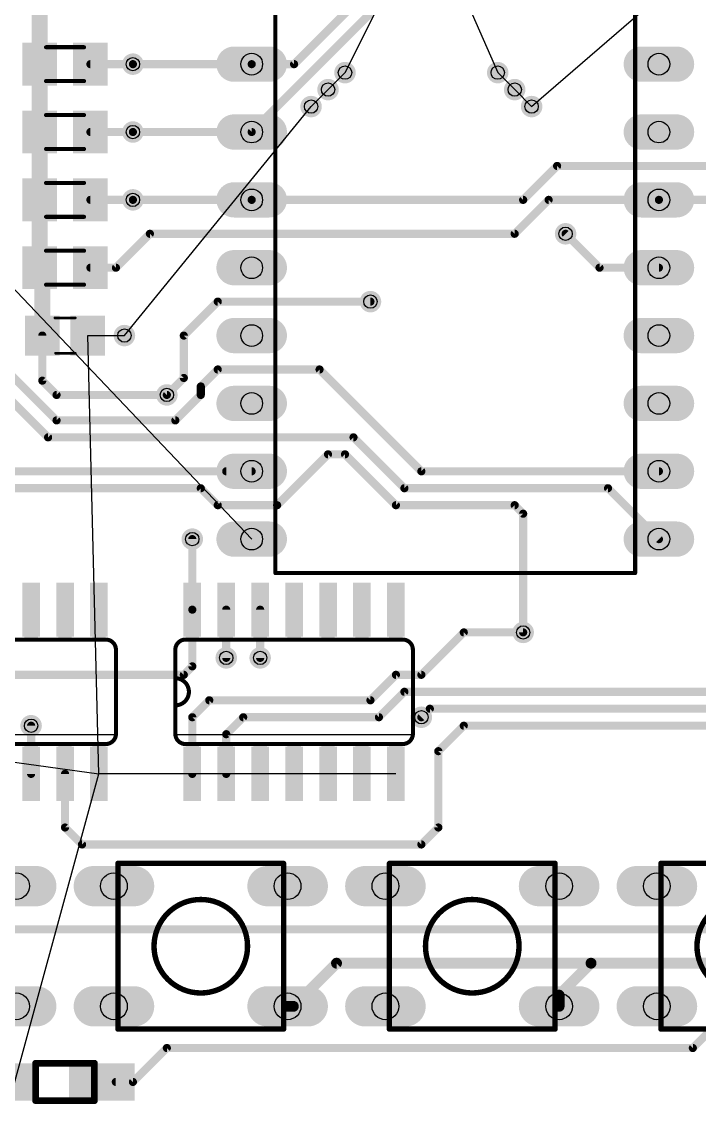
# Model space of a CAD drawing. Extents: x -8 to 108, y -2 to 140.
# Drawn here: x 51.09 to 76.43, y 56.11 to 97.15 of the extents above; entities that cross this region are included whole.
import ezdxf

# ---------------------------------------------------------------- set-up
doc = ezdxf.new("R2010")
doc.units = 0
for name, color, linetype in [('1', 22, 'CONTINUOUS'), ('17', 82, 'CONTINUOUS'), ('18', 82, 'CONTINUOUS'), ('19', 53, 'CONTINUOUS'), ('21', 253, 'CONTINUOUS'), ('44', 253, 'CONTINUOUS'), ('51', 253, 'CONTINUOUS')]:
    doc.layers.add(name, color=color, linetype=linetype)

# ---------------------------------------------------------------- blocks, each defined once
blk = doc.blocks.new('RECT')
blk.add_solid([(-0.5, -0.5), (0.5, -0.5), (-0.5, 0.5), (0.5, 0.5)])
blk = doc.blocks.new('LONGP100')
at = {"const_width": 1}
blk.add_lwpolyline([(-0.5, 0), (0.5, 0)], dxfattribs=at)
at = {"const_width": 0.5}
for points in [[(-0.5, 0.25, 1), (-0.5, -0.25)], [(0.5, -0.25, 1), (0.5, 0.25)]]:
    blk.add_lwpolyline(points, format="xyb", dxfattribs=at)
blk = doc.blocks.new('ROUNDV')
at = {"const_width": 0.5}
blk.add_lwpolyline([(0, -0.25, 1), (0, 0.25, 1), (0, -0.25)], format="xyb", dxfattribs=at)

msp = doc.modelspace()

# ---------------------------------------------------------------- linework, layer by layer
at = {"layer": '1'}
for points, const_width in [([(51.755, 95.5675), (51.755, 98.1075)], 0.6096), ([(61.2775, 95.5675), (63.5, 97.79)], 0.3048), ([(59.69, 93.0275), (64.135, 97.4725)], 0.3048), ([(51.755, 93.0275), (51.755, 95.5675)], 0.6096), ([(53.655, 95.5675), (55.245, 95.5675)], 0.3048), ([(55.245, 95.5675), (59.69, 95.5675)], 0.3048), ([(59.69, 95.5675), (61.2775, 95.5675)], 0.3048), ([(51.755, 90.4875), (51.755, 93.0275)], 0.6096), ([(53.655, 93.0275), (55.245, 93.0275)], 0.3048), ([(55.245, 93.0275), (59.69, 93.0275)], 0.3048), ([(69.85, 90.4875), (71.12, 91.7575)], 0.3048), ([(71.12, 91.7575), (78.4225, 91.7575)], 0.3048), ([(51.755, 90.4875), (51.755, 87.9475)], 0.6096), ([(53.655, 90.4875), (55.245, 90.4875)], 0.3048), ([(55.245, 90.4875), (59.69, 90.4875)], 0.3048), ([(59.69, 90.4875), (69.85, 90.4875)], 0.3048), ([(69.5325, 89.2175), (70.8025, 90.4875)], 0.3048), ([(70.8025, 90.4875), (74.93, 90.4875)], 0.3048), ([(78.105, 90.4875), (74.93, 90.4875)], 0.3048), ([(54.61, 87.9475), (55.88, 89.2175)], 0.3048), ([(55.88, 89.2175), (69.5325, 89.2175)], 0.3048), ([(71.4375, 89.2175), (72.7075, 87.9475)], 0.3048), ([(51.755, 87.9475), (51.855, 87.9475)], 0.6096), ([(51.855, 87.9475), (51.855, 85.4075)], 0.6096), ([(53.655, 87.9475), (54.61, 87.9475)], 0.3048), ([(72.7075, 87.9475), (74.93, 87.9475)], 0.3048), ([(57.15, 85.4075), (58.42, 86.6775)], 0.3048), ([(58.42, 86.6775), (64.135, 86.6775)], 0.3048), ([(52.3875, 82.2325), (49.2125, 85.4075)], 0.3048), ([(51.855, 85.4075), (51.855, 83.7175)], 0.3048), ([(57.15, 83.82), (57.15, 85.4075)], 0.3048), ([(52.07, 81.5975), (48.5775, 85.09)], 0.3048), ([(57.785, 83.5025), (58.42, 84.1375)], 0.3048), ([(62.23, 84.1375), (58.42, 84.1375)], 0.3048), ([(66.04, 80.3275), (62.23, 84.1375)], 0.3048), ([(51.855, 83.7175), (52.3875, 83.185)], 0.3048), ([(56.515, 83.185), (57.15, 83.82)], 0.3048), ([(52.3875, 83.185), (56.515, 83.185)], 0.3048), ([(56.8325, 82.2325), (57.785, 83.185)], 0.3048), ([(57.785, 83.185), (57.785, 83.5025)], 0.3048), ([(56.8325, 82.2325), (52.3875, 82.2325)], 0.3048), ([(63.5, 81.5975), (52.07, 81.5975)], 0.3048), ([(63.5, 81.5975), (65.405, 79.6925)], 0.3048), ([(60.6425, 79.0575), (62.5475, 80.9625)], 0.3048), ([(62.5475, 80.9625), (63.1825, 80.9625)], 0.3048), ([(63.1825, 80.9625), (65.0875, 79.0575)], 0.3048), ([(44.7675, 80.3275), (59.69, 80.3275)], 0.3048), ([(59.69, 80.3275), (58.7375, 80.3275)], 0.3048), ([(74.93, 80.3275), (66.04, 80.3275)], 0.3048), ([(45.085, 79.6925), (57.785, 79.6925)], 0.3048), ([(57.785, 79.6925), (58.42, 79.0575)], 0.3048), ([(65.405, 79.6925), (73.025, 79.6925)], 0.3048), ([(73.025, 79.6925), (74.93, 77.7875)], 0.3048), ([(58.42, 79.0575), (60.6425, 79.0575)], 0.3048), ([(65.0875, 79.0575), (69.5325, 79.0575)], 0.3048), ([(69.5325, 79.0575), (69.85, 78.74)], 0.3048), ([(69.85, 78.74), (69.85, 74.295)], 0.3048), ([(57.4675, 77.7875), (57.4675, 75.1459)], 0.3048), ([(57.4675, 73.025), (57.4675, 75.1459)], 0.3048), ([(58.7375, 75.1459), (58.7375, 73.3425)], 0.3048), ([(60.0075, 75.1459), (60.0075, 73.3425)], 0.3048), ([(66.04, 72.7075), (67.6275, 74.295)], 0.3048), ([(67.6275, 74.295), (69.85, 74.295)], 0.3048), ([(57.15, 72.7075), (57.4675, 73.025)], 0.3048), ([(46.6725, 72.7075), (57.15, 72.7075)], 0.3048), ([(65.0875, 72.7075), (64.135, 71.755)], 0.3048), ([(66.04, 72.7075), (65.0875, 72.7075)], 0.3048), ([(65.405, 72.0725), (64.4525, 71.12)], 0.3048), ([(88.5825, 72.0725), (65.405, 72.0725)], 0.3048), ([(58.1025, 71.755), (57.4675, 71.12)], 0.3048), ([(64.135, 71.755), (58.1025, 71.755)], 0.3048), ([(66.3575, 71.4375), (66.04, 71.12)], 0.3048), ([(88.9, 71.4375), (66.3575, 71.4375)], 0.3048), ([(57.4675, 68.9991), (57.4675, 71.12)], 0.3048), ([(59.3725, 71.12), (58.7375, 70.485)], 0.3048), ([(64.4525, 71.12), (59.3725, 71.12)], 0.3048), ([(51.435, 68.9991), (51.435, 70.8025)], 0.3048), ([(58.7375, 70.485), (58.7375, 68.9991)], 0.3048), ([(67.6275, 70.8025), (66.675, 69.85)], 0.3048), ([(89.2175, 70.8025), (67.6275, 70.8025)], 0.3048), ([(66.675, 69.85), (66.675, 66.9925)], 0.3048), ([(52.705, 66.9925), (52.705, 68.9991)], 0.3048), ([(53.34, 66.3575), (52.705, 66.9925)], 0.3048), ([(66.675, 66.9925), (66.04, 66.3575)], 0.3048), ([(66.04, 66.3575), (53.34, 66.3575)], 0.3048), ([(93.345, 63.1825), (5.35, 63.1825)], 0.3048), ([(61.25, 60.2975), (62.865, 61.9125)], 0.4064), ([(62.865, 61.9125), (72.39, 61.9125)], 0.4064), ([(71.195, 60.7175), (72.39, 61.9125)], 0.4064), ([(72.39, 61.9125), (82.55, 61.9125)], 0.4064), ([(71.195, 60.2975), (71.195, 60.7175)], 0.4064), ([(76.2, 58.7375), (78.4225, 60.96)], 0.3048), ([(61.035, 60.2975), (61.25, 60.2975)], 0.4064), ([(55.245, 57.4675), (56.515, 58.7375)], 0.3048), ([(56.515, 58.7375), (76.2, 58.7375)], 0.3048), ([(54.605, 57.4675), (55.245, 57.4675)], 0.3048)]:
    msp.add_lwpolyline(points, dxfattribs=dict(at, const_width=const_width))
for points, const_width in [([(51.9074, 95.5675, 1), (51.6026, 95.5675)], 0.3048), ([(51.6026, 95.5675, 1), (51.9074, 95.5675)], 0.3048), ([(53.655, 95.6437, 1), (53.655, 95.4913)], 0.1524), ([(55.245, 95.6437, 1), (55.245, 95.4913)], 0.1524), ([(55.245, 95.4913, 1), (55.245, 95.6437)], 0.1524), ([(59.69, 95.6437, 1), (59.69, 95.4913)], 0.1524), ([(59.69, 95.4913, 1), (59.69, 95.6437)], 0.1524), ([(61.2236, 95.6214, 1), (61.3314, 95.5136)], 0.1524), ([(61.2775, 95.4913, 1), (61.2775, 95.6437)], 0.1524), ([(51.9074, 93.0275, 1), (51.6026, 93.0275)], 0.3048), ([(51.6026, 93.0275, 1), (51.9074, 93.0275)], 0.3048), ([(53.655, 93.1037, 1), (53.655, 92.9513)], 0.1524), ([(55.245, 93.1037, 1), (55.245, 92.9513)], 0.1524), ([(55.245, 92.9513, 1), (55.245, 93.1037)], 0.1524), ([(59.6361, 93.0814, 1), (59.7439, 92.9736)], 0.1524), ([(59.69, 92.9513, 1), (59.69, 93.1037)], 0.1524), ([(71.12, 91.8337, 1), (71.12, 91.6813)], 0.1524), ([(71.1739, 91.7036, 1), (71.0661, 91.8114)], 0.1524), ([(51.9074, 90.4875, 1), (51.6026, 90.4875)], 0.3048), ([(51.6026, 90.4875, 1), (51.9074, 90.4875)], 0.3048), ([(53.655, 90.5637, 1), (53.655, 90.4113)], 0.1524), ([(55.245, 90.5637, 1), (55.245, 90.4113)], 0.1524), ([(55.245, 90.4113, 1), (55.245, 90.5637)], 0.1524), ([(59.69, 90.5637, 1), (59.69, 90.4113)], 0.1524), ([(59.69, 90.4113, 1), (59.69, 90.5637)], 0.1524), ([(69.7961, 90.5414, 1), (69.9039, 90.4336)], 0.1524), ([(69.85, 90.4113, 1), (69.85, 90.5637)], 0.1524), ([(70.8025, 90.5637, 1), (70.8025, 90.4113)], 0.1524), ([(70.8564, 90.4336, 1), (70.7486, 90.5414)], 0.1524), ([(74.93, 90.5637, 1), (74.93, 90.4113)], 0.1524), ([(74.93, 90.4113, 1), (74.93, 90.5637)], 0.1524), ([(55.88, 89.2937, 1), (55.88, 89.1413)], 0.1524), ([(55.9339, 89.1636, 1), (55.8261, 89.2714)], 0.1524), ([(69.4786, 89.2714, 1), (69.5864, 89.1636)], 0.1524), ([(69.5325, 89.1413, 1), (69.5325, 89.2937)], 0.1524), ([(71.4914, 89.2714, 1), (71.3836, 89.1636)], 0.1524), ([(51.755, 88.0999, 1), (51.755, 87.7951)], 0.3048), ([(52.0074, 87.9475, 1), (51.7026, 87.9475)], 0.3048), ([(51.855, 87.7951, 1), (51.855, 88.0999)], 0.3048), ([(51.6026, 87.9475, 1), (51.9074, 87.9475)], 0.3048), ([(53.655, 88.0237, 1), (53.655, 87.8713)], 0.1524), ([(54.5561, 88.0014, 1), (54.6639, 87.8936)], 0.1524), ([(54.61, 87.8713, 1), (54.61, 88.0237)], 0.1524), ([(72.7075, 88.0237, 1), (72.7075, 87.8713)], 0.1524), ([(72.6536, 87.8936, 1), (72.7614, 88.0014)], 0.1524), ([(74.93, 87.8713, 1), (74.93, 88.0237)], 0.1524), ([(58.42, 86.7537, 1), (58.42, 86.6013)], 0.1524), ([(58.4739, 86.6236, 1), (58.3661, 86.7314)], 0.1524), ([(64.135, 86.6013, 1), (64.135, 86.7537)], 0.1524), ([(51.7026, 85.4075, 1), (52.0074, 85.4075)], 0.3048), ([(51.9312, 85.4075, 1), (51.7788, 85.4075)], 0.1524), ([(57.2262, 85.4075, 1), (57.0738, 85.4075)], 0.1524), ([(57.0961, 85.4614, 1), (57.2039, 85.3536)], 0.1524), ([(58.42, 84.2137, 1), (58.42, 84.0613)], 0.1524), ([(58.4739, 84.0836, 1), (58.3661, 84.1914)], 0.1524), ([(62.2839, 84.1914, 1), (62.1761, 84.0836)], 0.1524), ([(62.23, 84.0613, 1), (62.23, 84.2137)], 0.1524), ([(51.9089, 83.7714, 1), (51.8011, 83.6636)], 0.1524), ([(51.7788, 83.7175, 1), (51.9312, 83.7175)], 0.1524), ([(57.0738, 83.82, 1), (57.2262, 83.82)], 0.1524), ([(57.2039, 83.7661, 1), (57.0961, 83.8739)], 0.1524), ([(52.3875, 83.2612, 1), (52.3875, 83.1088)], 0.1524), ([(52.3336, 83.1311, 1), (52.4414, 83.2389)], 0.1524), ([(56.4611, 83.2389, 1), (56.5689, 83.1311)], 0.1524), ([(56.515, 83.1088, 1), (56.515, 83.2612)], 0.1524), ([(57.8612, 83.5025, 1), (57.7088, 83.5025)], 0.1524), ([(57.7311, 83.5564, 1), (57.8389, 83.4486)], 0.1524), ([(57.8389, 83.1311, 1), (57.7311, 83.2389)], 0.1524), ([(57.7088, 83.185, 1), (57.8612, 83.185)], 0.1524), ([(52.3875, 82.3087, 1), (52.3875, 82.1563)], 0.1524), ([(52.3336, 82.1786, 1), (52.4414, 82.2864)], 0.1524), ([(56.7786, 82.2864, 1), (56.8864, 82.1786)], 0.1524), ([(56.8325, 82.1563, 1), (56.8325, 82.3087)], 0.1524), ([(52.07, 81.6737, 1), (52.07, 81.5213)], 0.1524), ([(52.0161, 81.5436, 1), (52.1239, 81.6514)], 0.1524), ([(63.5539, 81.6514, 1), (63.4461, 81.5436)], 0.1524), ([(63.5, 81.5213, 1), (63.5, 81.6737)], 0.1524), ([(62.5475, 81.0387, 1), (62.5475, 80.8863)], 0.1524), ([(62.6014, 80.9086, 1), (62.4936, 81.0164)], 0.1524), ([(63.2364, 81.0164, 1), (63.1286, 80.9086)], 0.1524), ([(63.1825, 80.8863, 1), (63.1825, 81.0387)], 0.1524), ([(58.7375, 80.4037, 1), (58.7375, 80.2513)], 0.1524), ([(59.69, 80.2513, 1), (59.69, 80.4037)], 0.1524), ([(59.69, 80.2513, 1), (59.69, 80.4037)], 0.1524), ([(66.04, 80.4037, 1), (66.04, 80.2513)], 0.1524), ([(65.9861, 80.2736, 1), (66.0939, 80.3814)], 0.1524), ([(74.93, 80.2513, 1), (74.93, 80.4037)], 0.1524), ([(57.8389, 79.7464, 1), (57.7311, 79.6386)], 0.1524), ([(57.785, 79.6163, 1), (57.785, 79.7687)], 0.1524), ([(65.405, 79.7687, 1), (65.405, 79.6163)], 0.1524), ([(65.3511, 79.6386, 1), (65.4589, 79.7464)], 0.1524), ([(73.0789, 79.7464, 1), (72.9711, 79.6386)], 0.1524), ([(73.025, 79.6163, 1), (73.025, 79.7687)], 0.1524), ([(58.42, 79.1337, 1), (58.42, 78.9813)], 0.1524), ([(60.6425, 78.9813, 1), (60.6425, 79.1337)], 0.1524), ([(65.0875, 79.1337, 1), (65.0875, 78.9813)], 0.1524), ([(69.5864, 79.1114, 1), (69.4786, 79.0036)], 0.1524), ([(69.5325, 78.9813, 1), (69.5325, 79.1337)], 0.1524), ([(58.3661, 79.0036, 1), (58.4739, 79.1114)], 0.1524), ([(60.5886, 79.1114, 1), (60.6964, 79.0036)], 0.1524), ([(65.0336, 79.0036, 1), (65.1414, 79.1114)], 0.1524), ([(69.9262, 78.74, 1), (69.7738, 78.74)], 0.1524), ([(69.7961, 78.6861, 1), (69.9039, 78.7939)], 0.1524), ([(57.5437, 77.7875, 1), (57.3913, 77.7875)], 0.1524), ([(74.8761, 77.7336, 1), (74.9839, 77.8414)], 0.1524), ([(57.5437, 75.1459, 1), (57.3913, 75.1459)], 0.1524), ([(57.3913, 75.1459, 1), (57.5437, 75.1459)], 0.1524), ([(58.8137, 75.1459, 1), (58.6613, 75.1459)], 0.1524), ([(60.0837, 75.1459, 1), (59.9313, 75.1459)], 0.1524), ([(67.6275, 74.3712, 1), (67.6275, 74.2188)], 0.1524), ([(67.6814, 74.2411, 1), (67.5736, 74.3489)], 0.1524), ([(69.7738, 74.295, 1), (69.9262, 74.295)], 0.1524), ([(69.85, 74.2188, 1), (69.85, 74.3712)], 0.1524), ([(57.3913, 73.025, 1), (57.5437, 73.025)], 0.1524), ([(57.5214, 72.9711, 1), (57.4136, 73.0789)], 0.1524), ([(58.6613, 73.3425, 1), (58.8137, 73.3425)], 0.1524), ([(59.9313, 73.3425, 1), (60.0837, 73.3425)], 0.1524), ([(57.0961, 72.7614, 1), (57.2039, 72.6536)], 0.1524), ([(57.15, 72.6313, 1), (57.15, 72.7837)], 0.1524), ([(65.0875, 72.7837, 1), (65.0875, 72.6313)], 0.1524), ([(65.1414, 72.6536, 1), (65.0336, 72.7614)], 0.1524), ([(65.9861, 72.7614, 1), (66.0939, 72.6536)], 0.1524), ([(66.04, 72.6313, 1), (66.04, 72.7837)], 0.1524), ([(65.405, 72.1487, 1), (65.405, 71.9963)], 0.1524), ([(65.4589, 72.0186, 1), (65.3511, 72.1264)], 0.1524), ([(58.1025, 71.8312, 1), (58.1025, 71.6788)], 0.1524), ([(58.1564, 71.7011, 1), (58.0486, 71.8089)], 0.1524), ([(64.0811, 71.8089, 1), (64.1889, 71.7011)], 0.1524), ([(64.135, 71.6788, 1), (64.135, 71.8312)], 0.1524), ([(66.3575, 71.5137, 1), (66.3575, 71.3613)], 0.1524), ([(66.4114, 71.3836, 1), (66.3036, 71.4914)], 0.1524), ([(57.5437, 71.12, 1), (57.3913, 71.12)], 0.1524), ([(57.4136, 71.1739, 1), (57.5214, 71.0661)], 0.1524), ([(59.3725, 71.1962, 1), (59.3725, 71.0438)], 0.1524), ([(59.4264, 71.0661, 1), (59.3186, 71.1739)], 0.1524), ([(64.3986, 71.1739, 1), (64.5064, 71.0661)], 0.1524), ([(64.4525, 71.0438, 1), (64.4525, 71.1962)], 0.1524), ([(65.9861, 71.1739, 1), (66.0939, 71.0661)], 0.1524), ([(51.5112, 70.8025, 1), (51.3588, 70.8025)], 0.1524), ([(58.8137, 70.485, 1), (58.6613, 70.485)], 0.1524), ([(58.6836, 70.5389, 1), (58.7914, 70.4311)], 0.1524), ([(67.6275, 70.8787, 1), (67.6275, 70.7263)], 0.1524), ([(67.6814, 70.7486, 1), (67.5736, 70.8564)], 0.1524), ([(66.7512, 69.85, 1), (66.5988, 69.85)], 0.1524), ([(66.6211, 69.9039, 1), (66.7289, 69.7961)], 0.1524), ([(51.3588, 68.9991, 1), (51.5112, 68.9991)], 0.1524), ([(52.7812, 68.9991, 1), (52.6288, 68.9991)], 0.1524), ([(57.3913, 68.9991, 1), (57.5437, 68.9991)], 0.1524), ([(58.6613, 68.9991, 1), (58.8137, 68.9991)], 0.1524), ([(52.7589, 67.0464, 1), (52.6511, 66.9386)], 0.1524), ([(52.6288, 66.9925, 1), (52.7812, 66.9925)], 0.1524), ([(66.5988, 66.9925, 1), (66.7512, 66.9925)], 0.1524), ([(66.7289, 66.9386, 1), (66.6211, 67.0464)], 0.1524), ([(53.34, 66.4337, 1), (53.34, 66.2813)], 0.1524), ([(53.2861, 66.3036, 1), (53.3939, 66.4114)], 0.1524), ([(65.9861, 66.4114, 1), (66.0939, 66.3036)], 0.1524), ([(66.04, 66.2813, 1), (66.04, 66.4337)], 0.1524), ([(62.865, 62.0141, 1), (62.865, 61.8109)], 0.2032), ([(62.9368, 61.8407, 1), (62.7932, 61.9843)], 0.2032), ([(72.39, 62.0141, 1), (72.39, 61.8109)], 0.2032), ([(72.4618, 61.8407, 1), (72.3182, 61.9843)], 0.2032), ([(72.39, 61.8109, 1), (72.39, 62.0141)], 0.2032), ([(71.2966, 60.7175, 1), (71.0934, 60.7175)], 0.2032), ([(71.1232, 60.7893, 1), (71.2668, 60.6457)], 0.2032), ([(61.035, 60.3991, 1), (61.035, 60.1959)], 0.2032), ([(61.1782, 60.3693, 1), (61.3218, 60.2257)], 0.2032), ([(61.25, 60.1959, 1), (61.25, 60.3991)], 0.2032), ([(71.0934, 60.2975, 1), (71.2966, 60.2975)], 0.2032), ([(56.515, 58.8137, 1), (56.515, 58.6613)], 0.1524), ([(56.5689, 58.6836, 1), (56.4611, 58.7914)], 0.1524), ([(76.1461, 58.7914, 1), (76.2539, 58.6836)], 0.1524), ([(76.2, 58.6613, 1), (76.2, 58.8137)], 0.1524), ([(54.605, 57.5437, 1), (54.605, 57.3913)], 0.1524), ([(55.1911, 57.5214, 1), (55.2989, 57.4136)], 0.1524), ([(55.245, 57.3913, 1), (55.245, 57.5437)], 0.1524)]:
    msp.add_lwpolyline(points, format="xyb", dxfattribs=dict(at, const_width=const_width))
at = {"layer": '19'}
for p, q in [((63.1825, 95.25), (65.7225, 100.33)), ((66.675, 100.33), (68.8975, 95.25)), ((70.1675, 93.98), (74.93, 98.1075)), ((62.5475, 94.615), (63.1825, 95.25)), ((68.8975, 95.25), (69.5325, 94.615)), ((43.395, 94.9325), (59.69, 77.7875)), ((61.9125, 93.98), (62.5475, 94.615)), ((69.5325, 94.615), (70.1675, 93.98)), ((54.9275, 85.4075), (61.9125, 93.98)), ((53.555, 85.4075), (54.9275, 85.4075)), ((53.975, 68.9991), (53.555, 85.4075)), ((29.21, 72.39), (53.975, 68.9991)), ((41.5925, 23.815), (53.975, 68.9991)), ((65.0875, 68.9991), (53.975, 68.9991))]:
    msp.add_line(p, q, dxfattribs=at)
at = {"layer": '21'}
for points, const_width in [([(60.579, 127.3175), (60.579, 76.5175)], 0.1524), ([(74.041, 76.5175), (74.041, 127.3175)], 0.1524), ([(74.041, 76.5175), (60.579, 76.5175)], 0.1524), ([(54.229, 74.0283), (46.101, 74.0283)], 0.1524), ([(54.61, 70.4977), (54.61, 73.6473)], 0.1524), ([(56.8325, 73.6473), (56.8325, 72.5805)], 0.1524), ([(65.7225, 70.4977), (65.7225, 73.6473)], 0.1524), ([(56.8325, 72.5805), (56.8325, 71.5645)], 0.1524), ([(56.8325, 71.5645), (56.8325, 70.4977)], 0.1524), ([(45.72, 70.4723), (54.61, 70.4723)], 0.0508), ([(46.101, 70.1167), (54.229, 70.1167)], 0.1524), ([(56.8325, 70.4723), (65.7225, 70.4723)], 0.0508), ([(59.285, 65.6475), (56.285, 65.6475)], 0.2032), ([(69.445, 65.6475), (66.445, 65.6475)], 0.2032), ([(54.685, 61.5475), (54.685, 63.5475)], 0.2032), ([(60.885, 61.5475), (60.885, 63.5475)], 0.2032), ([(64.845, 61.5475), (64.845, 63.5475)], 0.2032), ([(71.045, 61.5475), (71.045, 63.5475)], 0.2032), ([(75.005, 61.5475), (75.005, 63.5475)], 0.2032), ([(59.285, 59.4475), (56.285, 59.4475)], 0.2032), ([(69.445, 59.4475), (66.445, 59.4475)], 0.2032)]:
    msp.add_lwpolyline(points, dxfattribs=dict(at, const_width=const_width))
for points, const_width in [([(60.579, 76.5556, 1), (60.579, 76.4794)], 0.0762), ([(60.5409, 76.5175, 1), (60.6171, 76.5175)], 0.0762), ([(74.0029, 76.5175, 1), (74.0791, 76.5175)], 0.0762), ([(74.041, 76.4794, 1), (74.041, 76.5556)], 0.0762), ([(54.61, 73.6473, 0.4142), (54.229, 74.0283)], 0.1524), ([(54.229, 74.0664, 1), (54.229, 73.9902)], 0.0762), ([(54.229, 73.9902, 1), (54.229, 74.0664)], 0.0762), ([(57.2135, 74.0283, 0.4142), (56.8325, 73.6473)], 0.1524), ([(57.2135, 73.9902, 1), (57.2135, 74.0664)], 0.0762), ([(65.7225, 73.6473, 0.4142), (65.3415, 74.0283)], 0.1524), ([(65.3415, 74.0664, 1), (65.3415, 73.9902)], 0.0762), ([(54.6481, 73.6473, 1), (54.5719, 73.6473)], 0.0762), ([(54.5719, 73.6473, 1), (54.6481, 73.6473)], 0.0762), ([(56.8706, 73.6473, 1), (56.7944, 73.6473)], 0.0762), ([(56.7944, 73.6473, 1), (56.8706, 73.6473)], 0.0762), ([(65.7606, 73.6473, 1), (65.6844, 73.6473)], 0.0762), ([(65.6844, 73.6473, 1), (65.7606, 73.6473)], 0.0762), ([(56.8706, 72.5805, 1), (56.7944, 72.5805)], 0.0762), ([(56.8325, 71.5645, 1), (56.8325, 72.5805)], 0.1524), ([(56.8325, 72.6186, 1), (56.8325, 72.5424)], 0.0762), ([(56.7944, 72.5805, 1), (56.8706, 72.5805)], 0.0762), ([(56.8706, 71.5645, 1), (56.7944, 71.5645)], 0.0762), ([(56.8325, 71.6026, 1), (56.8325, 71.5264)], 0.0762), ([(56.7944, 71.5645, 1), (56.8706, 71.5645)], 0.0762), ([(54.229, 70.1167, 0.4142), (54.61, 70.4977)], 0.1524), ([(54.229, 70.1548, 1), (54.229, 70.0786)], 0.0762), ([(54.229, 70.0786, 1), (54.229, 70.1548)], 0.0762), ([(54.6481, 70.4977, 1), (54.5719, 70.4977)], 0.0762), ([(54.5719, 70.4977, 1), (54.6481, 70.4977)], 0.0762), ([(54.61, 70.4596, 1), (54.61, 70.485)], 0.0254), ([(56.8325, 70.4977, 0.4142), (57.2135, 70.1167)], 0.1524), ([(56.8706, 70.4977, 1), (56.7944, 70.4977)], 0.0762), ([(56.7944, 70.4977, 1), (56.8706, 70.4977)], 0.0762), ([(56.8325, 70.485, 1), (56.8325, 70.4596)], 0.0254), ([(57.2135, 70.0786, 1), (57.2135, 70.1548)], 0.0762), ([(65.3415, 70.1167, 0.4142), (65.7225, 70.4977)], 0.1524), ([(65.3415, 70.1548, 1), (65.3415, 70.0786)], 0.0762), ([(65.7606, 70.4977, 1), (65.6844, 70.4977)], 0.0762), ([(65.6844, 70.4977, 1), (65.7606, 70.4977)], 0.0762), ([(65.7225, 70.4596, 1), (65.7225, 70.485)], 0.0254), ([(56.285, 65.6983, 1), (56.285, 65.5967)], 0.1016), ([(59.285, 65.5967, 1), (59.285, 65.6983)], 0.1016), ([(66.445, 65.6983, 1), (66.445, 65.5967)], 0.1016), ([(69.445, 65.5967, 1), (69.445, 65.6983)], 0.1016), ([(57.785, 60.7975, 1), (57.785, 64.2975, 1), (57.785, 60.7975)], 0.2032), ([(67.945, 60.7975, 1), (67.945, 64.2975, 1), (67.945, 60.7975)], 0.2032), ([(78.105, 60.7975, 1), (78.105, 64.2975, 1), (78.105, 60.7975)], 0.2032), ([(54.7358, 63.5475, 1), (54.6342, 63.5475)], 0.1016), ([(60.9358, 63.5475, 1), (60.8342, 63.5475)], 0.1016), ([(64.8958, 63.5475, 1), (64.7942, 63.5475)], 0.1016), ([(71.0958, 63.5475, 1), (70.9942, 63.5475)], 0.1016), ([(75.0558, 63.5475, 1), (74.9542, 63.5475)], 0.1016), ([(54.6342, 61.5475, 1), (54.7358, 61.5475)], 0.1016), ([(60.8342, 61.5475, 1), (60.9358, 61.5475)], 0.1016), ([(64.7942, 61.5475, 1), (64.8958, 61.5475)], 0.1016), ([(70.9942, 61.5475, 1), (71.0958, 61.5475)], 0.1016), ([(74.9542, 61.5475, 1), (75.0558, 61.5475)], 0.1016), ([(56.285, 59.4983, 1), (56.285, 59.3967)], 0.1016), ([(59.285, 59.3967, 1), (59.285, 59.4983)], 0.1016), ([(66.445, 59.4983, 1), (66.445, 59.3967)], 0.1016), ([(69.445, 59.3967, 1), (69.445, 59.4983)], 0.1016)]:
    msp.add_lwpolyline(points, format="xyb", dxfattribs=dict(at, const_width=const_width))
at = {"layer": '44'}
for centre, radius in [((55.245, 95.5675), 0.25), ((59.69, 95.5675), 0.4064), ((74.93, 95.5675), 0.4064), ((63.1825, 95.25), 0.25), ((68.8975, 95.25), 0.25), ((62.5475, 94.615), 0.25), ((69.5325, 94.615), 0.25), ((61.9125, 93.98), 0.25), ((70.1675, 93.98), 0.25), ((55.245, 93.0275), 0.25), ((59.69, 93.0275), 0.4064), ((74.93, 93.0275), 0.4064), ((55.245, 90.4875), 0.25), ((59.69, 90.4875), 0.4064), ((74.93, 90.4875), 0.4064), ((71.4375, 89.2175), 0.25), ((59.69, 87.9475), 0.4064), ((74.93, 87.9475), 0.4064), ((64.135, 86.6775), 0.25), ((59.69, 85.4075), 0.4064), ((74.93, 85.4075), 0.4064), ((54.9275, 85.4075), 0.25), ((56.515, 83.185), 0.25), ((59.69, 82.8675), 0.4064), ((74.93, 82.8675), 0.4064), ((59.69, 80.3275), 0.4064), ((74.93, 80.3275), 0.4064), ((57.4675, 77.7875), 0.25), ((59.69, 77.7875), 0.4064), ((74.93, 77.7875), 0.4064), ((69.85, 74.295), 0.25), ((58.7375, 73.3425), 0.25), ((60.0075, 73.3425), 0.25), ((51.435, 70.8025), 0.25), ((66.04, 71.12), 0.25), ((50.875, 64.7975), 0.5), ((54.535, 64.7975), 0.5), ((61.035, 64.7975), 0.5), ((64.695, 64.7975), 0.5), ((71.195, 64.7975), 0.5), ((74.855, 64.7975), 0.5), ((50.875, 60.2975), 0.5), ((54.535, 60.2975), 0.5), ((61.035, 60.2975), 0.5), ((64.695, 60.2975), 0.5), ((71.195, 60.2975), 0.5), ((74.855, 60.2975), 0.5)]:
    msp.add_circle(centre, radius, dxfattribs=at)
at = {"layer": '51'}
for points, const_width in [([(51.9938, 96.2025), (53.4162, 96.2025)], 0.1524), ([(51.9938, 94.9325), (53.4162, 94.9325)], 0.1524), ([(51.9938, 93.6625), (53.4162, 93.6625)], 0.1524), ([(51.9938, 92.3925), (53.4162, 92.3925)], 0.1524), ([(51.9938, 91.1225), (53.4162, 91.1225)], 0.1524), ([(51.9938, 89.8525), (53.4162, 89.8525)], 0.1524), ([(51.9938, 88.5825), (53.4162, 88.5825)], 0.1524), ([(51.9938, 87.3125), (53.4162, 87.3125)], 0.1524), ([(52.324, 86.0675), (53.086, 86.0675)], 0.1016), ([(52.349, 84.7475), (53.086, 84.7475)], 0.1016), ([(65.3415, 74.0283), (57.2135, 74.0283)], 0.1524), ([(57.2135, 70.1167), (65.3415, 70.1167)], 0.1524), ([(54.685, 65.6475), (60.885, 65.6475)], 0.2032), ([(54.685, 59.4475), (54.685, 65.6475)], 0.2032), ([(60.885, 65.6475), (60.885, 59.4475)], 0.2032), ([(64.845, 65.6475), (71.045, 65.6475)], 0.2032), ([(64.845, 59.4475), (64.845, 65.6475)], 0.2032), ([(71.045, 65.6475), (71.045, 59.4475)], 0.2032), ([(75.005, 65.6475), (81.205, 65.6475)], 0.2032), ([(75.005, 59.4475), (75.005, 65.6475)], 0.2032), ([(60.885, 59.4475), (54.685, 59.4475)], 0.2032), ([(71.045, 59.4475), (64.845, 59.4475)], 0.2032), ([(81.205, 59.4475), (75.005, 59.4475)], 0.2032), ([(51.605, 56.7675), (51.605, 58.1675)], 0.254), ([(51.605, 58.1675), (53.805, 58.1675)], 0.254), ([(53.805, 58.1675), (53.805, 56.7675)], 0.254), ([(53.805, 56.7675), (51.605, 56.7675)], 0.254)]:
    msp.add_lwpolyline(points, dxfattribs=dict(at, const_width=const_width))
for points, const_width in [([(51.9938, 96.2406, 1), (51.9938, 96.1644)], 0.0762), ([(53.4162, 96.1644, 1), (53.4162, 96.2406)], 0.0762), ([(51.9938, 94.9706, 1), (51.9938, 94.8944)], 0.0762), ([(53.4162, 94.8944, 1), (53.4162, 94.9706)], 0.0762), ([(51.9938, 93.7006, 1), (51.9938, 93.6244)], 0.0762), ([(53.4162, 93.6244, 1), (53.4162, 93.7006)], 0.0762), ([(51.9938, 92.4306, 1), (51.9938, 92.3544)], 0.0762), ([(53.4162, 92.3544, 1), (53.4162, 92.4306)], 0.0762), ([(51.9938, 91.1606, 1), (51.9938, 91.0844)], 0.0762), ([(53.4162, 91.0844, 1), (53.4162, 91.1606)], 0.0762), ([(51.9938, 89.8906, 1), (51.9938, 89.8144)], 0.0762), ([(53.4162, 89.8144, 1), (53.4162, 89.8906)], 0.0762), ([(51.9938, 88.6206, 1), (51.9938, 88.5444)], 0.0762), ([(53.4162, 88.5444, 1), (53.4162, 88.6206)], 0.0762), ([(51.9938, 87.3506, 1), (51.9938, 87.2744)], 0.0762), ([(53.4162, 87.2744, 1), (53.4162, 87.3506)], 0.0762), ([(52.324, 86.0929, 1), (52.324, 86.0421)], 0.0508), ([(53.086, 86.0421, 1), (53.086, 86.0929)], 0.0508), ([(52.349, 84.7729, 1), (52.349, 84.7221)], 0.0508), ([(53.086, 84.7221, 1), (53.086, 84.7729)], 0.0508), ([(57.2135, 74.0664, 1), (57.2135, 73.9902)], 0.0762), ([(65.3415, 73.9902, 1), (65.3415, 74.0664)], 0.0762), ([(57.2135, 70.1548, 1), (57.2135, 70.0786)], 0.0762), ([(65.3415, 70.0786, 1), (65.3415, 70.1548)], 0.0762), ([(54.685, 65.6983, 1), (54.685, 65.5967)], 0.1016), ([(54.7358, 65.6475, 1), (54.6342, 65.6475)], 0.1016), ([(60.9358, 65.6475, 1), (60.8342, 65.6475)], 0.1016), ([(60.885, 65.5967, 1), (60.885, 65.6983)], 0.1016), ([(64.845, 65.6983, 1), (64.845, 65.5967)], 0.1016), ([(64.8958, 65.6475, 1), (64.7942, 65.6475)], 0.1016), ([(71.0958, 65.6475, 1), (70.9942, 65.6475)], 0.1016), ([(71.045, 65.5967, 1), (71.045, 65.6983)], 0.1016), ([(75.005, 65.6983, 1), (75.005, 65.5967)], 0.1016), ([(75.0558, 65.6475, 1), (74.9542, 65.6475)], 0.1016), ([(57.785, 60.7975, 1), (57.785, 64.2975, 1), (57.785, 60.7975)], 0.2032), ([(67.945, 60.7975, 1), (67.945, 64.2975, 1), (67.945, 60.7975)], 0.2032), ([(78.105, 60.7975, 1), (78.105, 64.2975, 1), (78.105, 60.7975)], 0.2032), ([(54.685, 59.4983, 1), (54.685, 59.3967)], 0.1016), ([(60.885, 59.3967, 1), (60.885, 59.4983)], 0.1016), ([(64.845, 59.4983, 1), (64.845, 59.3967)], 0.1016), ([(71.045, 59.3967, 1), (71.045, 59.4983)], 0.1016), ([(75.005, 59.4983, 1), (75.005, 59.3967)], 0.1016), ([(54.6342, 59.4475, 1), (54.7358, 59.4475)], 0.1016), ([(60.8342, 59.4475, 1), (60.9358, 59.4475)], 0.1016), ([(64.7942, 59.4475, 1), (64.8958, 59.4475)], 0.1016), ([(70.9942, 59.4475, 1), (71.0958, 59.4475)], 0.1016), ([(74.9542, 59.4475, 1), (75.0558, 59.4475)], 0.1016), ([(51.6685, 58.1675, 1), (51.5415, 58.1675)], 0.127), ([(51.605, 58.231, 1), (51.605, 58.104)], 0.127), ([(53.8685, 58.1675, 1), (53.7415, 58.1675)], 0.127), ([(53.805, 58.104, 1), (53.805, 58.231)], 0.127), ([(51.605, 56.831, 1), (51.605, 56.704)], 0.127), ([(51.5415, 56.7675, 1), (51.6685, 56.7675)], 0.127), ([(53.7415, 56.7675, 1), (53.8685, 56.7675)], 0.127), ([(53.805, 56.704, 1), (53.805, 56.831)], 0.127)]:
    msp.add_lwpolyline(points, format="xyb", dxfattribs=dict(at, const_width=const_width))

# ---------------------------------------------------------------- block references
at = {"layer": '1', "rotation": 180}
for p, xscale, yscale in [((51.755, 95.5675), 1.3, 1.6), ((53.655, 95.5675), 1.3, 1.6), ((51.755, 93.0275), 1.3, 1.6), ((53.655, 93.0275), 1.3, 1.6), ((51.755, 90.4875), 1.3, 1.6), ((53.655, 90.4875), 1.3, 1.6), ((51.755, 87.9475), 1.3, 1.6), ((53.655, 87.9475), 1.3, 1.6), ((50.805, 57.4675), 1.4, 1.4), ((54.605, 57.4675), 1.4, 1.4)]:
    msp.add_blockref('RECT', p, dxfattribs=dict(at, xscale=xscale, yscale=yscale))
at = {"layer": '1'}
for p, xscale, yscale in [((51.855, 85.4075), 1.3, 1.5), ((53.555, 85.4075), 1.3, 1.5), ((51.435, 75.1459), 0.6604, 2.032), ((52.705, 75.1459), 0.6604, 2.032), ((53.975, 75.1459), 0.6604, 2.032), ((57.4675, 75.1459), 0.6604, 2.032), ((58.7375, 75.1459), 0.6604, 2.032), ((60.0075, 75.1459), 0.6604, 2.032), ((61.2775, 75.1459), 0.6604, 2.032), ((62.5475, 75.1459), 0.6604, 2.032), ((63.8175, 75.1459), 0.6604, 2.032), ((65.0875, 75.1459), 0.6604, 2.032), ((51.435, 68.9991), 0.6604, 2.032), ((52.705, 68.9991), 0.6604, 2.032), ((53.975, 68.9991), 0.6604, 2.032), ((57.4675, 68.9991), 0.6604, 2.032), ((58.7375, 68.9991), 0.6604, 2.032), ((60.0075, 68.9991), 0.6604, 2.032), ((61.2775, 68.9991), 0.6604, 2.032), ((62.5475, 68.9991), 0.6604, 2.032), ((63.8175, 68.9991), 0.6604, 2.032), ((65.0875, 68.9991), 0.6604, 2.032)]:
    msp.add_blockref('RECT', p, dxfattribs=dict(at, xscale=xscale, yscale=yscale))
at = {"layer": '17'}
for p, xscale, yscale in [((59.69, 95.5675), 1.3208, 1.3208), ((74.93, 95.5675), 1.3208, 1.3208), ((59.69, 93.0275), 1.3208, 1.3208), ((74.93, 93.0275), 1.3208, 1.3208), ((59.69, 90.4875), 1.3208, 1.3208), ((74.93, 90.4875), 1.3208, 1.3208), ((59.69, 87.9475), 1.3208, 1.3208), ((74.93, 87.9475), 1.3208, 1.3208), ((59.69, 85.4075), 1.3208, 1.3208), ((74.93, 85.4075), 1.3208, 1.3208), ((59.69, 82.8675), 1.3208, 1.3208), ((74.93, 82.8675), 1.3208, 1.3208), ((59.69, 80.3275), 1.3208, 1.3208), ((74.93, 80.3275), 1.3208, 1.3208), ((59.69, 77.7875), 1.3208, 1.3208), ((74.93, 77.7875), 1.3208, 1.3208), ((50.875, 64.7975), 1.508, 1.508), ((54.535, 64.7975), 1.508, 1.508), ((61.035, 64.7975), 1.508, 1.508), ((64.695, 64.7975), 1.508, 1.508), ((71.195, 64.7975), 1.508, 1.508), ((74.855, 64.7975), 1.508, 1.508), ((50.875, 60.2975), 1.508, 1.508), ((54.535, 60.2975), 1.508, 1.508), ((61.035, 60.2975), 1.508, 1.508), ((64.695, 60.2975), 1.508, 1.508), ((71.195, 60.2975), 1.508, 1.508), ((74.855, 60.2975), 1.508, 1.508)]:
    msp.add_blockref('LONGP100', p, dxfattribs=dict(at, xscale=xscale, yscale=yscale))
at = {"layer": '18', "xscale": 0.8048, "yscale": 0.8048}
for p in [(55.245, 95.5675), (63.1825, 95.25), (68.8975, 95.25), (62.5475, 94.615), (69.5325, 94.615), (61.9125, 93.98), (70.1675, 93.98), (55.245, 93.0275), (55.245, 90.4875), (71.4375, 89.2175), (64.135, 86.6775), (54.9275, 85.4075), (56.515, 83.185), (57.4675, 77.7875), (69.85, 74.295), (58.7375, 73.3425), (60.0075, 73.3425), (66.04, 71.12), (51.435, 70.8025)]:
    msp.add_blockref('ROUNDV', p, dxfattribs=at)
at = {"layer": '51', "rotation": 180}
for p, xscale, yscale in [((51.8414, 95.5675), 0.3556, 1.4224), ((53.5686, 95.5675), 0.3556, 1.4224), ((51.8414, 93.0275), 0.3556, 1.4224), ((53.5686, 93.0275), 0.3556, 1.4224), ((51.8414, 90.4875), 0.3556, 1.4224), ((53.5686, 90.4875), 0.3556, 1.4224), ((51.8414, 87.9475), 0.3556, 1.4224), ((53.5686, 87.9475), 0.3556, 1.4224), ((51.13, 57.4925), 0.75, 0.85), ((53.305, 57.4425), 0.9, 1.35), ((54.28, 57.4925), 0.75, 0.85)]:
    msp.add_blockref('RECT', p, dxfattribs=dict(at, xscale=xscale, yscale=yscale))
at = {"layer": '51'}
for p, xscale, yscale in [((51.9879, 85.4087), 0.7501, 1.4501), ((53.4357, 85.4087), 0.7501, 1.4501), ((51.435, 74.5998), 0.508, 1.143), ((52.705, 74.5998), 0.508, 1.143), ((53.975, 74.5998), 0.508, 1.143), ((57.4675, 74.5998), 0.508, 1.143), ((58.7375, 74.5998), 0.508, 1.143), ((60.0075, 74.5998), 0.508, 1.143), ((61.2775, 74.5998), 0.508, 1.143), ((62.5475, 74.5998), 0.508, 1.143), ((63.8175, 74.5998), 0.508, 1.143), ((65.0875, 74.5998), 0.508, 1.143), ((51.435, 69.5452), 0.508, 1.143), ((52.705, 69.5452), 0.508, 1.143), ((53.975, 69.5452), 0.508, 1.143), ((57.4675, 69.5452), 0.508, 1.143), ((58.7375, 69.5452), 0.508, 1.143), ((60.0075, 69.5706), 0.508, 1.143), ((61.2775, 69.5452), 0.508, 1.143), ((62.5475, 69.5452), 0.508, 1.143), ((63.8175, 69.5452), 0.508, 1.143), ((65.0875, 69.5452), 0.508, 1.143)]:
    msp.add_blockref('RECT', p, dxfattribs=dict(at, xscale=xscale, yscale=yscale))

doc.saveas('drawing.dxf')
